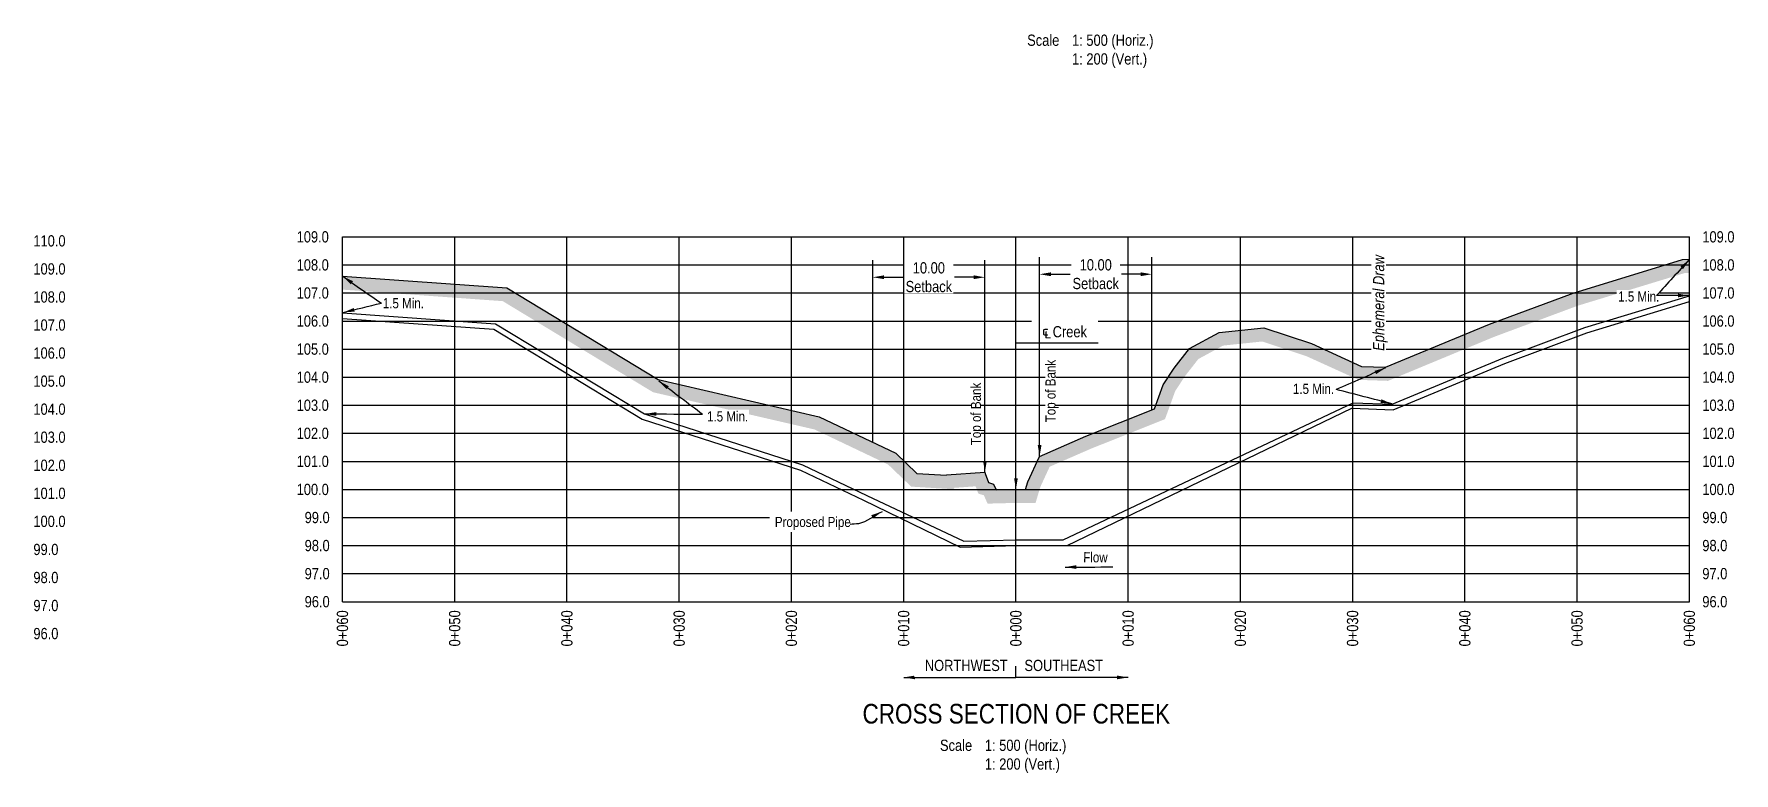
# Model space of a CAD drawing. Extents: x 481557 to 490744, y 6043801 to 6052728.
# Drawn here: x 489050 to 490565, y 6046386 to 6047044 of the extents above; entities that cross this region are included whole.
import ezdxf
from ezdxf.enums import TextEntityAlignment as Align

# ---------------------------------------------------------------- set-up
doc = ezdxf.new("R2010")
doc.units = 0
doc.header["$LTSCALE"] = 5
doc.header["$PDSIZE"] = 5
doc.linetypes.add('foc-TOPO', pattern=[1, 0.2, -0.8])
doc.layers.get('Defpoints').update_dxf_attribs({"color": 9})
for name, color, linetype in [('CG-NOTES', 7, 'Continuous'), ('DETAIL-T', 7, 'Continuous'), ('L-BD', 7, 'Continuous'), ('L-DETAIL-T', 3, 'Continuous'), ('P-CROSSINGS-GRID', 8, 'Continuous'), ('P-CROSSINGS-GROUND', 48, 'foc-TOPO'), ('P-CROSSINGS-LINE', 3, 'Continuous'), ('P-PROPOSED', 10, 'Continuous'), ('S-T7', 7, 'Continuous')]:
    doc.layers.add(name, color=color, linetype=linetype)
doc.styles.add('140', font='ARIALN.TTF', dxfattribs={"height": 15})
doc.styles.add('80', font='ARIALN.TTF', dxfattribs={"height": 10})
doc.styles.add('80CG', font='ARIALN.TTF', dxfattribs={"height": 10})
doc.styles.add('80L', font='ARIALN.TTF', dxfattribs={"height": 10})
doc.dimstyles.new('Compass 5 000', dxfattribs={"dimscale": 5, "dimtxt": 9, "dimasz": 2, "dimexe": 0.2, "dimexo": 0.0625, "dimgap": 0.5, "dimtad": 0, "dimtih": 1, "dimtoh": 1, "dimzin": 0, "dimdsep": 46, "dimtxsty": '80CG', "dimcen": 0.1, "dimse1": 1, "dimse2": 1, "dimclrd": 256, "dimclrt": 256, "dimaunit": 1, "dimadec": 4, "dimazin": 0, "dimtfac": 0.06, "dimtofl": 0, "dimtmove": 0, "dimatfit": 1, "dimfxl": 0.2, "dimtolj": 1, "dimtzin": 0, "dimlwd": -1, "dimarcsym": 0})

# ---------------------------------------------------------------- blocks, each defined once
blk = doc.blocks.new('*D203')
at = {"transparency": 16777216}
for p, q in [((489807.7, 6046827.4), (489824.8, 6046827.4)), ((489887.7, 6046827.4), (489870.6, 6046827.4))]:
    blk.add_line(p, q, dxfattribs=at)
for points in [[(489807.7, 6046829.1), (489807.7, 6046825.8), (489797.7, 6046827.4)], [(489887.7, 6046829.1), (489887.7, 6046825.8), (489897.7, 6046827.4)]]:
    blk.add_solid(points, dxfattribs=at)
at = {"layer": 'Defpoints', "color": 0, "transparency": 16777216}
for p in [(489797.7, 6046827.4), (489797.7, 6046808.9), (489897.7, 6046808.9)]:
    blk.add_point(p, dxfattribs=at)
at = {"transparency": 16777216, "insert": (489847.7, 6046827.4), "char_height": 10, "attachment_point": 5, "style": '80CG', "bg_fill": 3, "box_fill_scale": 1.1, "bg_fill_color": 256, "bg_fill_true_color": 13158600, "bg_fill_transparency": 0}
blk.add_mtext('\\A1;10.00\\PSetback', dxfattribs=at)
blk = doc.blocks.new('*D204')
at = {"transparency": 16777216}
for p, q in [((489956.4, 6046830.1), (489973.5, 6046830.1)), ((490036.4, 6046830.1), (490019.3, 6046830.1))]:
    blk.add_line(p, q, dxfattribs=at)
for points in [[(489956.4, 6046831.8), (489956.4, 6046828.4), (489946.4, 6046830.1)], [(490036.4, 6046831.8), (490036.4, 6046828.4), (490046.4, 6046830.1)]]:
    blk.add_solid(points, dxfattribs=at)
at = {"layer": 'Defpoints', "color": 0, "transparency": 16777216}
for p in [(489946.4, 6046830.1), (489946.4, 6046811.6), (490046.4, 6046811.6)]:
    blk.add_point(p, dxfattribs=at)
at = {"transparency": 16777216, "insert": (489996.4, 6046830.1), "char_height": 10, "attachment_point": 5, "style": '80CG', "bg_fill": 3, "box_fill_scale": 1.1, "bg_fill_color": 256, "bg_fill_true_color": 13158600, "bg_fill_transparency": 0}
blk.add_mtext('\\A1;10.00\\PSetback', dxfattribs=at)

msp = doc.modelspace()

# ---------------------------------------------------------------- hatches: boundary and pattern name
at = {"layer": 'P-CROSSINGS-GROUND'}
h = msp.add_hatch(dxfattribs=at)
h.set_pattern_fill('EARTH', color=256, scale=2.5, angle=45)
h.set_pattern_definition([(45, (-19759.062, 5990.95), (0, 22.450640303), [15.875, -15.875]), (45, (-19763.271, 5995.16), (0, 22.450640303), [15.875, -15.875]), (45, (-19767.48, 5999.37), (0, 22.450640303), [15.875, -15.875]), (135, (-19767.48, 6002.176), (-22.450640303, 0), [15.875, -15.875]), (135, (-19763.271, 6006.385), (-22.450640303, 0), [15.875, -15.875]), (135, (-19759.062, 6010.595), (-22.450640303, 0), [15.875, -15.875])])
h.paths.add_polyline_path([(489325.305, 6046828.417), (489471.82, 6046817.887), (489606.524, 6046736.269), (489749.902, 6046703.202), (489818.287, 6046670.634), (489837.071, 6046652.625), (489863.287, 6046650.999), (489863.52, 6046651.374), (489897.671, 6046653.8), (489897.921, 6046652.55), (489900.945, 6046644.496), (489905.418, 6046643.22), (489907.739, 6046637.967), (489925.305, 6046638.417), (489933.864, 6046638.417), (489935.933, 6046645.246), (489946.391, 6046667.858), (489987.64, 6046685.817), (490048.66, 6046710.155), (490056.444, 6046731.517), (490066.203, 6046746.399), (490079.903, 6046763.934), (490106.243, 6046778.241), (490146.222, 6046782.393), (490188.518, 6046768.286), (490233.3, 6046747.925), (490254.636, 6046747.2), (490347.069, 6046785.545), (490421.858, 6046813.385), (490519.305, 6046843.126), (490525.305, 6046843.401), (490525.305, 6046831.388), (490521.363, 6046831.207), (490425.706, 6046802.013), (490351.463, 6046774.376), (490256.83, 6046735.118), (490230.506, 6046736.013), (490184.124, 6046757.102), (490144.884, 6046770.19), (490109.865, 6046766.553), (490087.823, 6046754.58), (490075.966, 6046739.403), (490067.242, 6046726.1), (490058.095, 6046700.999), (489992.259, 6046674.74), (489955.366, 6046658.678), (489947.175, 6046640.967), (489942.767, 6046626.417), (489925.459, 6046626.417), (489900.012, 6046625.765), (489896.716, 6046633.223), (489891.836, 6046634.615), (489889.372, 6046641.181), (489870.474, 6046639.838), (489869.69, 6046638.579), (489831.941, 6046640.92), (489811.379, 6046660.632), (489745.927, 6046691.803), (489601.952, 6046725.009), (489468.075, 6046806.125), (489325.305, 6046816.386)])

# ---------------------------------------------------------------- linework, layer by layer
for p, q in [((489797.684, 6046680.446), (489797.684, 6046842.674)), ((489897.671, 6046653.8), (489897.684, 6046842.674)), ((490046.391, 6046709.25), (490046.391, 6046845.332))]:
    msp.add_line(p, q)
at = {"layer": 'CG-NOTES'}
msp.add_line((489925.305, 6046470.964), (489925.305, 6046480.964), dxfattribs=at)
at = {"layer": 'P-CROSSINGS-GRID', "color": 8}
for p, q in [((489325.305, 6046863.417), (490525.305, 6046863.417)), ((489325.305, 6046538.417), (489325.305, 6046863.417)), ((489425.305, 6046538.417), (489425.305, 6046863.417)), ((489525.305, 6046538.417), (489525.305, 6046863.417)), ((489625.305, 6046538.417), (489625.305, 6046863.417)), ((489725.305, 6046538.417), (489725.305, 6046863.417)), ((489825.305, 6046538.417), (489825.305, 6046863.417)), ((489925.305, 6046538.417), (489925.305, 6046863.417)), ((490025.305, 6046538.417), (490025.305, 6046863.417)), ((490125.305, 6046538.417), (490125.305, 6046863.417)), ((490225.305, 6046538.417), (490225.305, 6046863.417)), ((490325.305, 6046538.417), (490325.305, 6046863.417)), ((490425.305, 6046538.417), (490425.305, 6046863.417)), ((490525.305, 6046538.417), (490525.305, 6046863.417)), ((489325.305, 6046838.417), (490525.305, 6046838.417)), ((489325.305, 6046813.417), (490525.305, 6046813.417)), ((489325.305, 6046788.417), (490525.305, 6046788.417)), ((489325.305, 6046763.417), (490525.305, 6046763.417)), ((489325.305, 6046738.417), (490525.305, 6046738.417)), ((489325.305, 6046713.417), (490525.305, 6046713.417)), ((489325.305, 6046688.417), (490525.305, 6046688.417)), ((489325.305, 6046663.417), (490525.305, 6046663.417)), ((489325.305, 6046638.417), (490525.305, 6046638.417)), ((489325.305, 6046613.417), (490525.305, 6046613.417)), ((489325.305, 6046588.417), (490525.305, 6046588.417)), ((489325.305, 6046563.417), (490525.305, 6046563.417)), ((489325.305, 6046538.417), (490525.305, 6046538.417))]:
    msp.add_line(p, q, dxfattribs=at)
at = {"layer": 'P-CROSSINGS-LINE', "color": 3, "flags": 128}
msp.add_lwpolyline([(489325.305, 6046828.417), (489471.82, 6046817.887), (489606.524, 6046736.269), (489749.902, 6046703.202), (489818.287, 6046670.634), (489837.071, 6046652.625), (489863.287, 6046650.999), (489863.52, 6046651.374), (489897.671, 6046653.8), (489897.921, 6046652.55), (489900.945, 6046644.496), (489905.418, 6046643.22), (489907.739, 6046637.967), (489925.305, 6046638.417), (489933.864, 6046638.417), (489935.933, 6046645.246), (489946.391, 6046667.858), (489987.64, 6046685.817), (490048.66, 6046710.155), (490056.444, 6046731.517), (490066.203, 6046746.399), (490079.903, 6046763.934), (490106.243, 6046778.241), (490146.222, 6046782.393), (490188.518, 6046768.286), (490233.3, 6046747.925), (490254.636, 6046747.2), (490347.069, 6046785.545), (490421.858, 6046813.385), (490519.305, 6046843.126), (490525.305, 6046843.401)], dxfattribs=at)
at = {"layer": 'P-PROPOSED'}
for points in [[(489325.305, 6046795.833), (489461.678, 6046786.032), (489594.325, 6046705.66), (489735.187, 6046660.367), (489792.384, 6046633.127), (489878.764, 6046592.21), (489925.882, 6046593.417), (489967.249, 6046593.417), (490225.734, 6046715.664), (490260.578, 6046714.479), (490358.969, 6046755.296), (490432.28, 6046782.586), (490525.305, 6046810.977)], [(489325.305, 6046790.82), (489460.117, 6046781.132), (489592.236, 6046701.08), (489733.339, 6046655.709), (489789.506, 6046628.96), (489875.544, 6046587.125), (489925.946, 6046588.417), (489970.959, 6046588.417), (490224.57, 6046710.7), (490261.492, 6046709.445), (490360.8, 6046750.642), (490433.884, 6046777.847), (490525.305, 6046805.749)]]:
    msp.add_lwpolyline(points, dxfattribs=at)

# ---------------------------------------------------------------- texts
at = {"style": '80'}
for s, p in [('0+060', (489325.218, 6046530.749)), ('0+050', (489425.218, 6046530.749)), ('0+040', (489525.218, 6046530.749)), ('0+030', (489625.218, 6046530.749)), ('0+020', (489725.218, 6046530.749)), ('0+010', (490025.218, 6046530.749)), ('0+020', (490125.218, 6046530.749)), ('0+030', (490225.218, 6046530.749)), ('0+040', (490325.218, 6046530.749)), ('0+050', (490425.218, 6046530.749)), ('0+060', (490525.218, 6046530.749))]:
    msp.add_text(s, height=10, rotation=90, dxfattribs=at).set_placement(p, align=Align.MIDDLE_RIGHT)
at = {"insert": (489361.189, 6046808.799), "char_height": 9, "attachment_point": 1, "style": '80L'}
msp.add_mtext_dynamic_manual_height_columns('1.5 Min.', width=45.33471, gutter_width=45.024, heights=[0], dxfattribs=at)
at = {"layer": 'DETAIL-T', "char_height": 10, "attachment_point": 1, "style": '80L'}
for insert in [(489935.309, 6047043.559), (489857.649, 6046415.504)]:
    msp.add_mtext_dynamic_manual_height_columns('Scale^I1: 500 (Horiz.)\\P^I1: 200 (Vert.)', width=217.21993, gutter_width=45.024, heights=[0], dxfattribs=dict(at, insert=insert))
at = {"layer": 'L-DETAIL-T', "insert": (489925.586, 6046447.378), "char_height": 17.5, "width": 476.86497, "attachment_point": 2, "rotation": 0, "style": '140'}
msp.add_mtext('CROSS SECTION OF CREEK', dxfattribs=at)
at = {"layer": 'S-T7', "style": '80'}
for s, height, p in [('110.0', 9.9947, (489049.901, 6046859.832)), ('109.0', 10, (489284.443, 6046863.417)), ('109.0', 10, (490536.835, 6046863.417)), ('109.0', 9.9947, (489049.901, 6046834.846)), ('108.0', 10, (489284.443, 6046838.417)), ('108.0', 10, (490536.835, 6046838.417)), ('107.0', 10, (489284.443, 6046813.417)), ('107.0', 10, (490536.835, 6046813.417)), ('108.0', 9.9947, (489049.901, 6046809.859)), ('107.0', 9.9947, (489049.901, 6046784.872)), ('106.0', 10, (489284.443, 6046788.417)), ('106.0', 10, (490536.835, 6046788.417)), ('106.0', 9.9947, (489049.901, 6046759.885)), ('105.0', 10, (489284.443, 6046763.417)), ('105.0', 10, (490536.835, 6046763.417)), ('104.0', 10, (489284.443, 6046738.417)), ('104.0', 10, (490536.835, 6046738.417)), ('105.0', 9.9947, (489049.901, 6046734.899)), ('104.0', 9.9947, (489049.901, 6046709.912)), ('103.0', 10, (489284.443, 6046713.417)), ('103.0', 10, (490536.835, 6046713.417)), ('103.0', 9.9947, (489049.901, 6046684.925)), ('102.0', 10, (489284.443, 6046688.417)), ('102.0', 10, (490536.835, 6046688.417)), ('102.0', 9.9947, (489049.901, 6046659.938)), ('101.0', 10, (489284.443, 6046663.417)), ('101.0', 10, (490536.835, 6046663.417)), ('101.0', 9.9947, (489049.901, 6046634.951)), ('100.0', 10, (489284.443, 6046638.417)), ('100.0', 10, (490536.835, 6046638.417)), ('100.0', 9.9947, (489049.901, 6046609.965)), ('99.0', 10, (489291.585, 6046613.417)), ('99.0', 10, (490536.835, 6046613.417)), ('99.0', 9.9947, (489049.901, 6046584.978)), ('98.0', 10, (489291.585, 6046588.417)), ('98.0', 10, (490536.835, 6046588.417)), ('98.0', 9.9947, (489049.901, 6046559.991)), ('97.0', 10, (489291.585, 6046563.417)), ('97.0', 10, (490536.835, 6046563.417)), ('96.0', 10, (489291.585, 6046538.417)), ('96.0', 10, (490536.835, 6046538.417)), ('97.0', 9.9947, (489049.901, 6046535.004)), ('96.0', 9.9947, (489049.901, 6046510.017))]:
    msp.add_text(s, height=height, dxfattribs=at).set_placement(p, align=Align.MIDDLE_LEFT)

# ---------------------------------------------------------------- leaders
at = {"path_type": 1}
for points in [[(489325.468, 6046828.256), (489359.955, 6046804.35)], [(489325.984, 6046796.068), (489359.955, 6046804.35)], [(489925.305, 6046638.417), (489925.305, 6046769.021)]]:
    msp.add_leader(points, dimstyle='Compass 5 000', override={"dimgap": 0.5, "dimtad": 0}, dxfattribs=at)
at = {"layer": 'CG-NOTES', "path_type": 1}
for points in [[(489825.305, 6046470.964), (489925.305, 6046470.964)], [(490025.305, 6046470.964), (489925.305, 6046470.964)]]:
    msp.add_leader(points, dimstyle='Compass 5 000', override={"dimgap": 0.5, "dimtad": 0}, dxfattribs=at)

# ---------------------------------------------------------------- next in the draw order: texts
at = {"insert": (490243.412, 6046761.535), "char_height": 10, "attachment_point": 1, "rotation": 90, "style": '80L', "bg_fill": 3, "box_fill_scale": 1.15, "bg_fill_color": 256, "bg_fill_true_color": 256, "bg_fill_transparency": 0}
msp.add_mtext_dynamic_manual_height_columns('\\pi0.37177;{\\fArial Narrow|b0|i1|c0|p34;Ephemeral Draw}', width=86.11872, gutter_width=50.053, heights=[0], dxfattribs=at)
at = {"char_height": 9, "style": '80L', "bg_fill": 3, "box_fill_scale": 1.15, "bg_fill_color": 256, "bg_fill_true_color": 256, "bg_fill_transparency": 0}
for insert, attachment_point in [((490461.846, 6046814.76), 1), ((490208.77, 6046732.527), 3), ((489650.069, 6046707.967), 1)]:
    msp.add_mtext_dynamic_manual_height_columns('1.5 Min.', width=35.90639, gutter_width=45.024, heights=[0], dxfattribs=dict(at, insert=insert, attachment_point=attachment_point))
at = {"char_height": 9, "style": '80L', "bg_fill": 3, "bg_fill_color": 256, "bg_fill_transparency": 0}
for s, width, insert, attachment_point, rotation, box_fill_scale in [('Top of Bank', 55.71437, (489885.129, 6046677.846), 1, 90, 1), ('Flow', 28.57462, (490007.032, 6046582.416), 3, 359.666704, 1.5)]:
    msp.add_mtext_dynamic_manual_height_columns(s, width=width, gutter_width=45.024, heights=[0], dxfattribs=dict(at, insert=insert, attachment_point=attachment_point, rotation=rotation, box_fill_scale=box_fill_scale))
at = {"insert": (489710.52, 6046613.959), "char_height": 9, "attachment_point": 1, "style": '80L', "bg_fill": 3, "box_fill_scale": 1.5, "bg_fill_color": 256, "bg_fill_transparency": 0}
msp.add_mtext_dynamic_manual_height_columns('Proposed Pipe', width=82.82404, gutter_width=45.024, heights=[0], dxfattribs=at)
at = {"color": 3, "insert": (489917.937, 6046486.645), "char_height": 10, "width": 78.43132, "attachment_point": 3, "style": '80', "bg_fill": 2}
msp.add_mtext('NORTHWEST', dxfattribs=at)
at = {"layer": 'L-BD', "insert": (489944.248, 6046783.924), "char_height": 10, "width": 49.16517, "attachment_point": 1, "style": '80', "bg_fill": 2}
msp.add_mtext('\\pi4.234;{\\fISOCPEUR|b0|i0|c0|p34;℄} Creek', dxfattribs=at)

# ---------------------------------------------------------------- next in the draw order: dimensions: what is measured, and where the dimension line sits
dim = msp.add_aligned_dim(p1=(489897.684, 6046808.935), p2=(489797.684, 6046808.935), distance=-18.496, text='10.00\\PSetback', dimstyle='Compass 5 000', override={"dimtfill": 1})
dim.commit()
dim.dimension.update_dxf_attribs({"geometry": '*D203', "text_midpoint": (489847.684, 6046827.431)})

# ---------------------------------------------------------------- next in the draw order: linework, layer by layer
for p, q in [((489946.391, 6046667.858), (489946.391, 6046845.332)), ((489925.305, 6046769.021), (489998.592, 6046769.021))]:
    msp.add_line(p, q)

# ---------------------------------------------------------------- next in the draw order: texts
at = {"style": '80'}
msp.add_text('0+010', height=10, rotation=90, dxfattribs=at).set_placement((489825.218, 6046530.749), align=Align.MIDDLE_RIGHT)
at = {"color": 3, "insert": (489932.895, 6046486.645), "char_height": 10, "width": 71.79644, "attachment_point": 1, "style": '80', "bg_fill": 2}
msp.add_mtext('SOUTHEAST', dxfattribs=at)

# ---------------------------------------------------------------- next in the draw order: leaders
at = {"path_type": 1}
for points in [[(490525.191, 6046843.123), (490496.117, 6046811.29)], [(490525.02, 6046811.109), (490496.117, 6046811.29)], [(490254.683, 6046746.634), (490210.661, 6046727.457)], [(489607.016, 6046735.078), (489646.106, 6046705.519)], [(490260.229, 6046714.621), (490210.661, 6046727.457)], [(489594.787, 6046705.659), (489646.106, 6046705.519)], [(489897.671, 6046653.8), (489897.671, 6046688.515)], [(489806, 6046618.563), (489784.977, 6046607.901), (489777.549, 6046607.269)], [(489969.118, 6046569.217), (490011.558, 6046569.371)]]:
    msp.add_leader(points, dimstyle='Compass 5 000', override={"dimgap": 0.5, "dimtad": 0}, dxfattribs=at)

# ---------------------------------------------------------------- next in the draw order: texts
at = {"style": '80'}
msp.add_text('0+000', height=10, rotation=90, dxfattribs=at).set_placement((489925.218, 6046530.749), align=Align.MIDDLE_RIGHT)
at = {"insert": (489951.565, 6046698.238), "char_height": 9, "attachment_point": 1, "rotation": 90, "style": '80L', "bg_fill": 3, "box_fill_scale": 1, "bg_fill_color": 256, "bg_fill_transparency": 0}
msp.add_mtext_dynamic_manual_height_columns('Top of Bank', width=55.71437, gutter_width=45.024, heights=[0], dxfattribs=at)

# ---------------------------------------------------------------- next in the draw order: dimensions: what is measured, and where the dimension line sits
dim = msp.add_aligned_dim(p1=(490046.391, 6046811.594), p2=(489946.391, 6046811.594), distance=-18.496, text='10.00\\PSetback', dimstyle='Compass 5 000', override={"dimtfill": 1})
dim.commit()
dim.dimension.update_dxf_attribs({"geometry": '*D204', "text_midpoint": (489996.391, 6046830.089)})

# ---------------------------------------------------------------- next in the draw order: leaders
at = {"path_type": 1}
msp.add_leader([(489946.391, 6046667.858), (489946.391, 6046764.492)], dimstyle='Compass 5 000', override={"dimgap": 0.5, "dimtad": 0}, dxfattribs=at)

doc.saveas('drawing.dxf')
